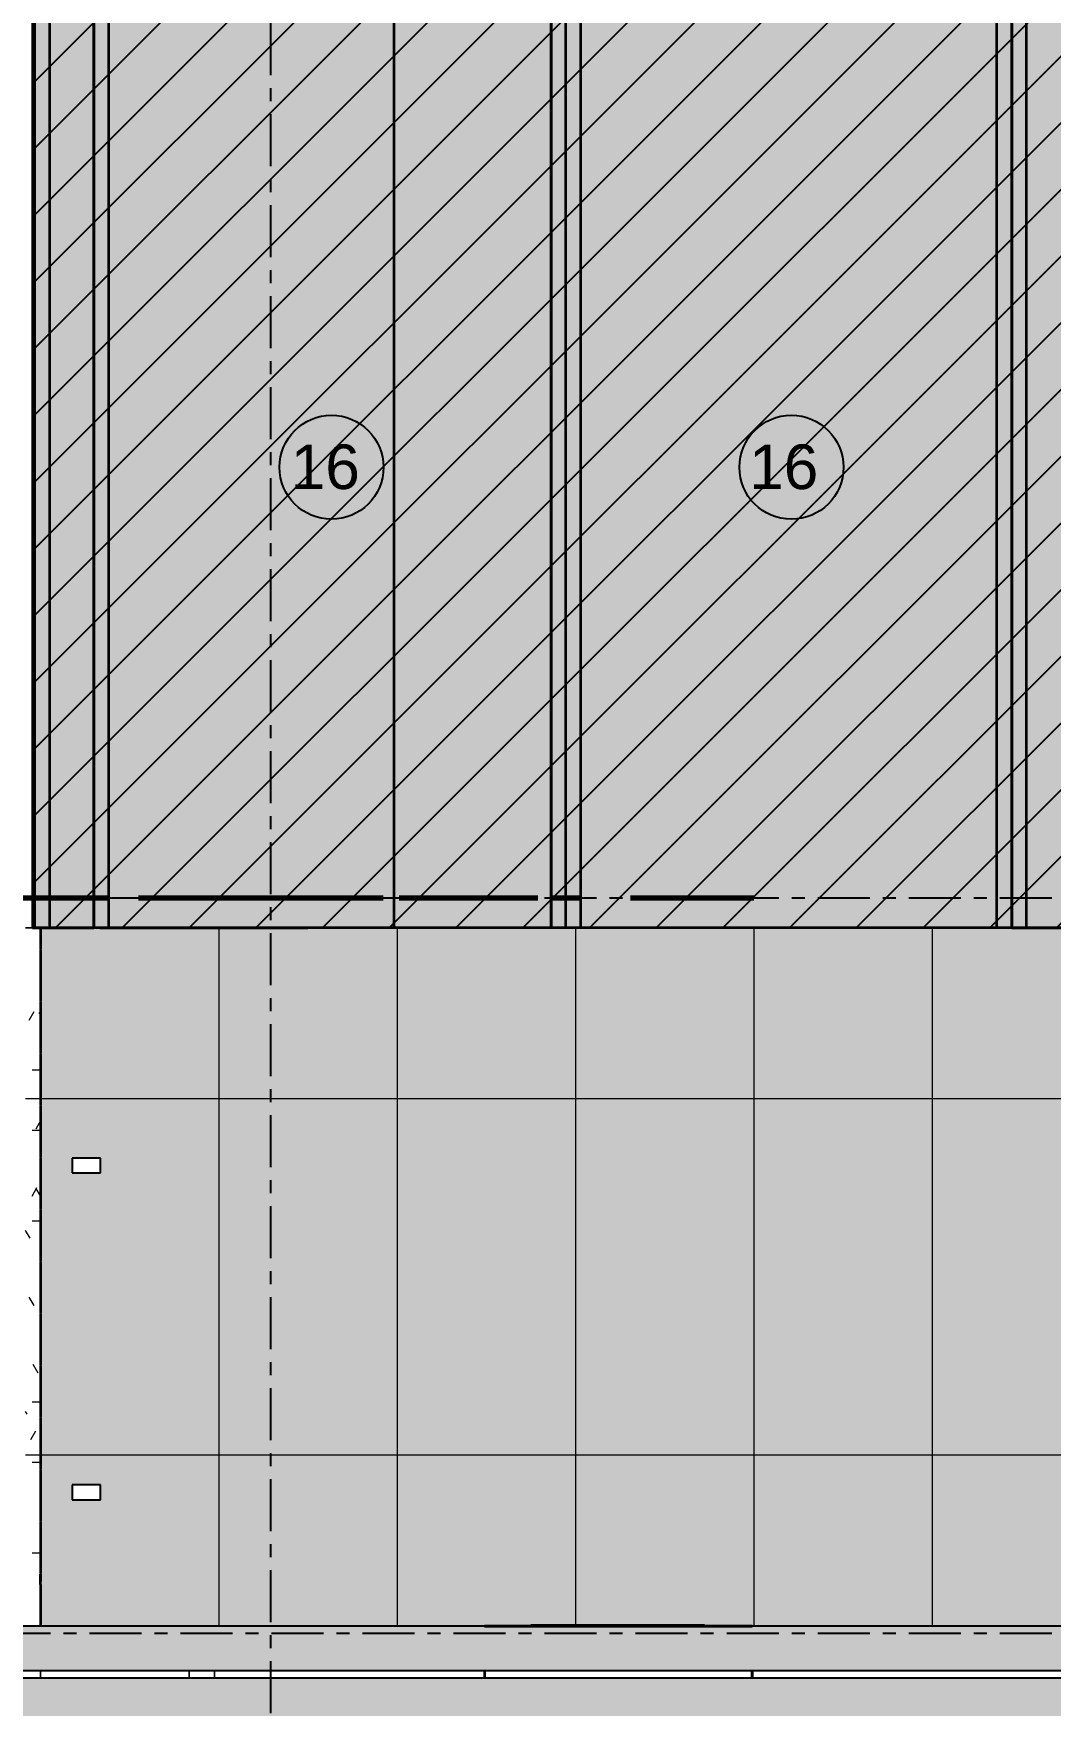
# Model space of a CAD drawing. Header units: millimetres. Extents: x -1379 to 1385823, y -4884429 to 548763.
# Drawn here: x 555430 to 558852, y -2343919 to -2338291 of the extents above; entities that cross this region are included whole.
import ezdxf
from ezdxf.enums import TextEntityAlignment as Align

# ---------------------------------------------------------------- set-up
doc = ezdxf.new("R2010")
doc.units = ezdxf.units.MM
doc.linetypes.add('CENTER', pattern=[50.8, 31.75, -6.35, 6.35, -6.35])
doc.linetypes.add('TA_GL_000.70000', pattern=[1.925, 0.7, -0.175, 0.175, -0.175, 0.7])
for name, color, linetype in [('000 - 0_SYM_DWG_GRIDLINE_MAIN_COLOR_251', 7, 'Continuous'), ('000 - 0_SYM_DWG_SLOPE-SYM_TEXT_COLOR_3', 7, 'Continuous'), ('000 - CONCRETE_COL_HATCH_', 7, 'Continuous'), ('000 - EXISTING_PRECAST_MAIN_COLOR_3', 7, 'Continuous'), ('000 - GRID', 7, 'CENTER')]:
    doc.layers.add(name, color=color, linetype=linetype)
for name, color, linetype, lineweight in [('A-ANNO-IDEN', 7, 'Continuous', 25), ('A-AREA', 7, 'Continuous', 70), ('A-COLS-E', 7, 'Continuous', 35), ('A-DETL', 7, 'Continuous', 70), ('A-DETL-GENF', 7, 'Continuous', 35), ('A-DETL-THIN', 7, 'Continuous', 25), ('A-FLOR-E', 7, 'Continuous', 35), ('A-FLOR-FNSH', 7, 'Continuous', 70), ('A-FLOR-PATT', 7, 'Continuous', 70), ('A-GENM', 7, 'Continuous', 35), ('A-GLAZ-CURT', 7, 'Continuous', 35), ('A-WALL-PATT', 7, 'Continuous', 70), ('I-WALL-E', 7, 'Continuous', 50), ('S-STRS-E', 7, 'Continuous', 35), ('WALL-E', 7, 'Continuous', 50)]:
    doc.layers.add(name, color=color, linetype=linetype, lineweight=lineweight)
doc.styles.add('ARIAL', font='arial.ttf')
doc.styles.add('TA', font='', dxfattribs={"height": 4.5})
doc.styles.get('TA').set_extended_font_data('Cordia New')
pattern_1 = [(0, (994.86, -1.01), (406.4, 101.6), [33.528, -271.272, 33.528, -271.272, -1625.6]), (0, (994.86, -1.01), (406.4, 101.6), [-609.6, 33.528, -576.072, 33.528, -271.272, -711.2]), (0, (994.86, -1.01), (406.4, 101.6), [-1524, 33.528, -169.672, 33.528, -474.472]), (120, (1147.26, 49.79), (-291.18818, 301.15272), [33.528, -271.272, 33.528, -271.272, -1625.6]), (120, (1147.26, 49.79), (-291.18818, 301.15272), [-609.6, 33.528, -576.072, 33.528, -271.272, -711.2]), (120, (1147.26, 49.79), (-291.18818, 301.15272), [-1524, 33.528, -169.672, 33.528, -474.472]), (240, (1198.06, 252.99), (-115.21182, -402.75272), [33.528, -271.272, 33.528, -271.272, -1625.6]), (240, (1198.06, 252.99), (-115.21182, -402.75272), [-609.6, 33.528, -576.072, 33.528, -271.272, -711.2]), (240, (1198.06, 252.99), (-115.21182, -402.75272), [-1524, 33.528, -169.672, 33.528, -474.472])]
pattern_2 = [(0, (-15745, 100124), (0, 1200), []), (90, (-15745, 100124), (-600, 4e-14), [])]

# ---------------------------------------------------------------- blocks, each defined once
blk = doc.blocks.new('DPA_Rectangular - 300 x 700mm-4064067-IV01 - ELEVATION 2')
at = {"layer": 'A-COLS-E', "color": 7}
for p, q in [((-2315477.7, 103675), (-2314777.7, 103675)), ((-2314777.7, 103675), (-2315477.7, 103675))]:
    blk.add_line(p, q, dxfattribs=at)
blk = doc.blocks.new('DPA_Rectangular - 300 x 700mm-V21-IV01 - ELEVATION 2')
at = {"layer": 'A-COLS-E', "color": 7}
for p, q in [((-2315477.7, 103675), (-2315177.7, 103675)), ((-2315177.7, 103675), (-2315477.7, 103675))]:
    blk.add_line(p, q, dxfattribs=at)
blk = doc.blocks.new('DPA_GM-Manhole Cover Type 2 - 600x600-V55-IV01 - ELEVATION 2')
at = {"layer": 'A-GENM', "lineweight": 9}
h = blk.add_hatch(dxfattribs=at)
h.set_pattern_fill('FP_34', style=0, pattern_type=2)
h.set_pattern_definition([(54.736, (-2305392.666, 0), (-23.813104, 33.675876), []), (125.264, (-2305392.666, 0), (-71.437692, 33.676435), [103.111, -61.867])])
h.paths.add_polyline_path([(-2314023.3, 101325), (-2313943.3, 101325), (-2313943.3, 101327), (-2314028.3, 101327), (-2314028.3, 101325)])
h = blk.add_hatch(dxfattribs=at)
h.set_pattern_fill('FP_26', style=0, pattern_type=2)
h.set_pattern_definition([(45, (-2298337.867, 0), (-33.67596, 33.67596), []), (135, (-2298337.867, 0), (-101.027881, 33.67596), [119.063, -71.438])])
h.paths.add_polyline_path([(-2313943.3, 101325), (-2313523.3, 101325), (-2313523.3, 101327), (-2313943.3, 101327)])
h = blk.add_hatch(dxfattribs=at)
h.set_pattern_fill('FP_35', style=0, pattern_type=2)
h.set_pattern_definition([(54.736, (-2306678.46, 0), (-23.813104, 33.675876), []), (125.264, (-2306678.46, 0), (-71.437692, 33.676435), [103.111, -61.867])])
h.paths.add_polyline_path([(-2313443.3, 101325), (-2313443.3, 101327), (-2313523.3, 101327), (-2313523.3, 101325)])
at = {"layer": 'A-GENM', "color": 7}
for p, q in [((-2313283.3, 101325), (-2314183.3, 101325)), ((-2314183.3, 101325), (-2313283.3, 101325)), ((-2313428.3, 101325), (-2314038.3, 101325)), ((-2313428.3, 101325), (-2314038.3, 101325)), ((-2313428.3, 101325), (-2314038.3, 101325)), ((-2314038.3, 101325), (-2313428.3, 101325)), ((-2314033.3, 101325), (-2313433.3, 101325)), ((-2313433.3, 101325), (-2314033.3, 101325)), ((-2313943.3, 101327), (-2314028.3, 101327)), ((-2314028.3, 101327), (-2313943.3, 101327)), ((-2314028.3, 101327), (-2314028.3, 101325)), ((-2314028.3, 101327), (-2314028.3, 101325)), ((-2313943.3, 101325), (-2314028.3, 101325)), ((-2314028.3, 101325), (-2313943.3, 101325)), ((-2313943.3, 101327), (-2314023.3, 101327)), ((-2314023.3, 101327), (-2313943.3, 101327)), ((-2313443.3, 101325), (-2314023.3, 101325)), ((-2314023.3, 101325), (-2313443.3, 101325)), ((-2313943.3, 101325), (-2314023.3, 101325)), ((-2314023.3, 101325), (-2313943.3, 101325)), ((-2313523.3, 101327), (-2313943.3, 101327)), ((-2313943.3, 101327), (-2313523.3, 101327)), ((-2313943.3, 101327), (-2313943.3, 101325)), ((-2313943.3, 101327), (-2313943.3, 101325)), ((-2313523.3, 101327), (-2313943.3, 101327)), ((-2313943.3, 101327), (-2313523.3, 101327)), ((-2313943.3, 101325), (-2313943.3, 101327)), ((-2313943.3, 101325), (-2313943.3, 101327)), ((-2313523.3, 101325), (-2313943.3, 101325)), ((-2313943.3, 101325), (-2313523.3, 101325)), ((-2313523.3, 101325), (-2313943.3, 101325)), ((-2313943.3, 101325), (-2313523.3, 101325)), ((-2313523.3, 101327), (-2313443.3, 101327)), ((-2313443.3, 101327), (-2313523.3, 101327)), ((-2313523.3, 101325), (-2313523.3, 101327)), ((-2313523.3, 101327), (-2313523.3, 101325)), ((-2313523.3, 101327), (-2313443.3, 101327)), ((-2313443.3, 101327), (-2313523.3, 101327)), ((-2313523.3, 101327), (-2313523.3, 101325)), ((-2313523.3, 101325), (-2313523.3, 101327)), ((-2313523.3, 101325), (-2313443.3, 101325)), ((-2313443.3, 101325), (-2313523.3, 101325)), ((-2313523.3, 101325), (-2313443.3, 101325)), ((-2313443.3, 101325), (-2313523.3, 101325)), ((-2313443.3, 101327), (-2313443.3, 101325)), ((-2313443.3, 101325), (-2313443.3, 101327)), ((-2313443.3, 101327), (-2313443.3, 101325)), ((-2313443.3, 101325), (-2313443.3, 101327)), ((-2314183.3, 101175), (-2314183.3, 101150)), ((-2314183.3, 101175), (-2314183.3, 101150)), ((-2313283.3, 101175), (-2313283.3, 101150)), ((-2313283.3, 101150), (-2313283.3, 101175))]:
    blk.add_line(p, q, dxfattribs=at)
blk = doc.blocks.new('DPA_Curved type B 1 - Curved Type B-5844674-IV01 - ELEVATION 2')
at = {"layer": 'A-GLAZ-CURT', "color": 7}
for p, q in [((-2303409.7, 106775), (-2303359.7, 106775)), ((-2301909.7, 106775), (-2303409.7, 106775)), ((-2303409.7, 106775), (-2303409.7, 103675)), ((-2303409.7, 103675), (-2303409.7, 106775)), ((-2303359.7, 106775), (-2302659.7, 106775)), ((-2303359.7, 103675), (-2303359.7, 106775)), ((-2303359.7, 103675), (-2303359.7, 106775)), ((-2302659.7, 106775), (-2301959.7, 106775)), ((-2302659.7, 103675), (-2302659.7, 106775)), ((-2301959.7, 106775), (-2301909.7, 106775)), ((-2301959.7, 103675), (-2301959.7, 106775)), ((-2301959.7, 103675), (-2301959.7, 106775)), ((-2301909.7, 103675), (-2301909.7, 106775)), ((-2301909.7, 103675), (-2301909.7, 106775)), ((-2303409.7, 103675), (-2301909.7, 103675)), ((-2303359.7, 103675), (-2303409.7, 103675)), ((-2302659.7, 103675), (-2303359.7, 103675)), ((-2301959.7, 103675), (-2302659.7, 103675)), ((-2301909.7, 103675), (-2301959.7, 103675))]:
    blk.add_line(p, q, dxfattribs=at)
blk = doc.blocks.new('DPA_Curved type B 1 - Curved Type B-5846795-IV01 - ELEVATION 2')
at = {"layer": 'A-GLAZ-CURT', "color": 7}
for p, q in [((-2315647.7, 106775), (-2315697.7, 106775)), ((-2315697.7, 106775), (-2315697.7, 106775)), ((-2315697.7, 106775), (-2315697.7, 106775)), ((-2315697.7, 106775), (-2315647.7, 106775)), ((-2315497.7, 106775), (-2315647.7, 106775)), ((-2315647.7, 106775), (-2315497.7, 106775)), ((-2315497.7, 103675), (-2315497.7, 106775)), ((-2315497.7, 106175), (-2315497.7, 103675)), ((-2315647.7, 103675), (-2315697.7, 103675)), ((-2315697.7, 103675), (-2315697.7, 103675)), ((-2315697.7, 103675), (-2315697.7, 103675)), ((-2315697.7, 103675), (-2315647.7, 103675)), ((-2315497.7, 103675), (-2315647.7, 103675)), ((-2315647.7, 103675), (-2315497.7, 103675))]:
    blk.add_line(p, q, dxfattribs=at)
blk = doc.blocks.new('DPA_Curved type A 1 - Curved Type A-5846796-IV01 - ELEVATION 2')
at = {"layer": 'A-GLAZ-CURT', "color": 7}
for p, q in [((-2315647.7, 106775), (-2315697.7, 106775)), ((-2315697.7, 106775), (-2315697.7, 106775)), ((-2315697.7, 106775), (-2315647.7, 106775)), ((-2315647.7, 106775), (-2315497.7, 106775)), ((-2315497.7, 106775), (-2315647.7, 106775)), ((-2315647.7, 106775), (-2315647.7, 103675)), ((-2315647.7, 106775), (-2315647.7, 103675)), ((-2315497.7, 103675), (-2315497.7, 106775)), ((-2315497.7, 106775), (-2315497.7, 103675)), ((-2315647.7, 103675), (-2315697.7, 103675)), ((-2315697.7, 103675), (-2315697.7, 103675)), ((-2315697.7, 103675), (-2315647.7, 103675)), ((-2315647.7, 103675), (-2315497.7, 103675)), ((-2315497.7, 103675), (-2315647.7, 103675))]:
    blk.add_line(p, q, dxfattribs=at)
blk = doc.blocks.new('DPA_Curved type C_Left 1 - Curved Type C_Left-5848536-IV01 - ELEVATION 2')
at = {"layer": 'A-GLAZ-CURT', "color": 7}
for p, q in [((-2315657.4, 106775), (-2315704.8, 106775)), ((-2315704.8, 106775), (-2315652.8, 106775)), ((-2315704.8, 106775), (-2315704.8, 103675)), ((-2315647.7, 106775), (-2315697.7, 106775)), ((-2315697.7, 106775), (-2315657.4, 106775)), ((-2315652.8, 106775), (-2315697.7, 106775)), ((-2315697.7, 106775), (-2315647.7, 106775)), ((-2315697.7, 106775), (-2315697.7, 103675)), ((-2315497.7, 106775), (-2315647.7, 106775)), ((-2315647.7, 106775), (-2315497.7, 106775)), ((-2315647.7, 106775), (-2315647.7, 103675)), ((-2315647.7, 106775), (-2315647.7, 103675)), ((-2315647.7, 106775), (-2315647.7, 103675)), ((-2315647.7, 106775), (-2315647.7, 103675)), ((-2315497.7, 103675), (-2315497.7, 106775)), ((-2315497.7, 106775), (-2315497.7, 103675)), ((-2315652.8, 103675), (-2315704.8, 103675)), ((-2315704.8, 103675), (-2315657.4, 103675)), ((-2315647.7, 103675), (-2315697.7, 103675)), ((-2315697.7, 103675), (-2315652.8, 103675)), ((-2315657.4, 103675), (-2315697.7, 103675)), ((-2315697.7, 103675), (-2315647.7, 103675)), ((-2315497.7, 103675), (-2315647.7, 103675)), ((-2315647.7, 103675), (-2315497.7, 103675))]:
    blk.add_line(p, q, dxfattribs=at)
blk = doc.blocks.new('DPA_Curved type A 1 - Curved Type A-V115-IV01 - ELEVATION 2')
at = {"layer": 'A-DETL', "color": 7, "lineweight": 9}
blk.add_line((-2303409.7, 103675), (-2303409.7, 106775), dxfattribs=at)
at = {"layer": 'A-GLAZ-CURT', "color": 7}
for p, q in [((-2304909.7, 106775), (-2304859.7, 106775)), ((-2304909.7, 103675), (-2304909.7, 106775)), ((-2304859.7, 106775), (-2303459.7, 106775)), ((-2304859.7, 103675), (-2304859.7, 106775)), ((-2304859.7, 103675), (-2304859.7, 106775)), ((-2303459.7, 106775), (-2303409.7, 106775)), ((-2303459.7, 103675), (-2303459.7, 106775)), ((-2303459.7, 103675), (-2303459.7, 106775)), ((-2304859.7, 103675), (-2304909.7, 103675)), ((-2303459.7, 103675), (-2304859.7, 103675)), ((-2303409.7, 103675), (-2303459.7, 103675))]:
    blk.add_line(p, q, dxfattribs=at)
blk = doc.blocks.new('DPA_Curved type C_Left 1 - Curved Type C_Left-5844677-IV01 - ELEVATION 2')
at = {"layer": 'A-DETL', "color": 7, "lineweight": 9}
blk.add_line((-2313909.7, 103675), (-2313909.7, 106775), dxfattribs=at)
at = {"layer": 'A-GLAZ-CURT', "color": 7}
for p, q in [((-2315497.7, 106775), (-2315447.7, 106775)), ((-2315497.7, 103675), (-2315497.7, 106775)), ((-2315447.7, 106775), (-2314487.4, 106775)), ((-2315447.7, 103675), (-2315447.7, 106775)), ((-2315447.7, 103675), (-2315447.7, 106775)), ((-2314487.4, 106775), (-2313959.7, 106775)), ((-2314487.4, 103675), (-2314487.4, 106775)), ((-2313959.7, 106775), (-2313909.7, 106775)), ((-2313959.7, 106775), (-2313959.7, 103675)), ((-2313959.7, 103675), (-2313959.7, 106775)), ((-2315447.7, 103675), (-2315497.7, 103675)), ((-2314487.4, 103675), (-2315447.7, 103675)), ((-2313959.7, 103675), (-2314487.4, 103675)), ((-2313909.7, 103675), (-2313959.7, 103675))]:
    blk.add_line(p, q, dxfattribs=at)
blk = doc.blocks.new('DPA_TAG_Multi Tags_Specific - Exterior-5922051-IV01 - ELEVATION 2')
at = {"layer": 'A-ANNO-IDEN', "color": 7}
blk.add_circle((-2302740, 108300), 350, dxfattribs=at)
blk = doc.blocks.new('C-1-IV01_REV00_20260605-145254_ELEVATION_2_EX')
at = {"layer": 'A-DETL-GENF', "lineweight": 9}
h = blk.add_hatch(dxfattribs=at)
h.set_pattern_fill('FP_37', style=0, pattern_type=2)
h.set_pattern_definition([(45, (994.86, -1), (0, 449.0128), [317.5, -317.5]), (45, (910.67, 83.17), (0, 449.0128), [317.5, -317.5]), (45, (826.5, 167.36), (0, 449.0128), [317.5, -317.5]), (135, (826.5, 223.5), (-449.0128, 3e-14), [317.5, -317.5]), (135, (910.67, 307.7), (-449.0128, 3e-14), [317.5, -317.5]), (135, (994.86, 391.87), (-449.0128, 3e-14), [317.5, -317.5])])
h.paths.add_polyline_path([(-23297.8, 99801.3), (7193.5, 99801.3), (7193.5, 101149), (-23297.8, 101149)])
at = {"layer": 'A-FLOR-PATT', "lineweight": 35}
blk.add_hatch(color=7, dxfattribs=at).paths.add_polyline_path([(-12816.4, 101174), (-12141.1, 101174), (-12141.1, 101324), (-18978.4, 101324), (-18978.4, 101174), (-13769.2, 101174)])
at = {"layer": 'A-WALL-PATT', "lineweight": 9}
h = blk.add_hatch(dxfattribs=at)
h.set_pattern_fill('FP_21', style=0, pattern_type=2)
h.set_pattern_definition(pattern_1)
h.paths.add_polyline_path([(-16345, 101324), (-16345, 103674), (-16395, 103674), (-16395, 101324)])
h = blk.add_hatch(dxfattribs=at)
h.set_pattern_fill('FP_22', style=0, pattern_type=2)
h.set_pattern_definition(pattern_2)
h.paths.add_polyline_path([(-16345, 101324), (-16345, 103674), (-16395, 103674), (-16395, 101324)])
h = blk.add_hatch(dxfattribs=at)
h.set_pattern_fill('FP_21', style=0, pattern_type=2)
h.set_pattern_definition(pattern_1)
h.paths.add_polyline_path([(-16345, 101324), (-14695.5, 101324), (-14695.5, 101326), (-14110.5, 101326), (-14110.5, 101324), (-12565.4, 101324), (-12565.4, 101599), (-12395.7, 101599), (-12395.7, 103299), (-6220.8, 103299), (-6220.8, 101599), (-6185.2, 101599), (-6185.2, 103324), (-4985.2, 103324), (-4985.2, 101599), (-4945.2, 101599), (-4945.2, 103299), (-760, 103299), (-760, 103674), (-16345, 103674), (-16345, 101360.7)])
h.paths.add_polyline_path([(-16238.1, 101749), (-16238.1, 101799), (-16143.1, 101799), (-16143.1, 101749), (-16151.4, 101749)])
h.paths.add_polyline_path([(-16238.1, 102849), (-16238.1, 102899), (-16143.1, 102899), (-16143.1, 102849), (-16151.4, 102849)])
h = blk.add_hatch(dxfattribs=at)
h.set_pattern_fill('FP_22', style=0, pattern_type=2)
h.set_pattern_definition(pattern_2)
h.paths.add_polyline_path([(-16345, 101324), (-14695.5, 101324), (-14695.5, 101326), (-14110.5, 101326), (-14110.5, 101324), (-12565.4, 101324), (-12565.4, 101599), (-12395.7, 101599), (-12395.7, 103299), (-6220.8, 103299), (-6220.8, 101599), (-6185.2, 101599), (-6185.2, 103324), (-4985.2, 103324), (-4985.2, 101599), (-4945.2, 101599), (-4945.2, 103299), (-760, 103299), (-760, 103674), (-16345, 103674), (-16345, 101360.7)])
h.paths.add_polyline_path([(-16238.1, 101749), (-16238.1, 101799), (-16143.1, 101799), (-16143.1, 101749), (-16151.4, 101749)])
h.paths.add_polyline_path([(-16238.1, 102849), (-16238.1, 102899), (-16143.1, 102899), (-16143.1, 102849), (-16151.4, 102849)])
at = {"layer": 'A-AREA', "color": 7}
for p, q in [((-16115, 103774), (-16465, 103774)), ((-15192.2, 103774), (-16014.8, 103774)), ((-14671.1, 103774), (-15138.3, 103774)), ((-14527, 103774), (-14627, 103774)), ((-13945, 103774), (-14359.4, 103774))]:
    blk.add_line(p, q, dxfattribs=at)
at = {"layer": 'A-DETL-THIN', "color": 7}
for p, q in [((-16143.1, 102899), (-16238.1, 102899)), ((-16238.1, 102899), (-16238.1, 102849)), ((-16143.1, 102849), (-16143.1, 102899)), ((-16238.1, 102849), (-16143.1, 102849)), ((-16143.1, 101799), (-16238.1, 101799)), ((-16238.1, 101799), (-16238.1, 101749)), ((-16238.1, 101749), (-16143.1, 101749)), ((-16143.1, 101749), (-16143.1, 101799)), ((7193.5, 101149), (-23297.8, 101149))]:
    blk.add_line(p, q, dxfattribs=at)
at = {"layer": 'A-FLOR-E', "color": 7, "lineweight": 9}
for p, q in [((-16165, 103674), (-16165, 103774)), ((-16165, 103674), (-16165, 103774)), ((-16165, 103774), (-16165, 103674)), ((-16165, 103774), (-16165, 103674)), ((-16165, 103674), (-16165, 103774)), ((-16165, 103774), (-16165, 103674)), ((-16165, 103774), (-16165, 103674)), ((-16165, 103774), (-16165, 103674)), ((-16165, 103774), (-16165, 103674)), ((-16165, 103774), (-16165, 103674)), ((-16345, 103474), (-16345, 103674)), ((-16345, 103474), (-16345, 103674)), ((-16345, 103674), (-16315, 103674)), ((-16315, 103674), (-16345, 103674)), ((-16165, 103674), (-16315, 103674)), ((-16315, 103674), (-16165, 103674)), ((-16165, 103674), (-16315, 103674)), ((-16315, 103674), (-16165, 103674)), ((-16165, 103674), (-15845, 103674)), ((-15445, 103674), (-16165, 103674)), ((-16165, 103674), (-15845, 103674)), ((-15845, 103674), (-16165, 103674)), ((-16165, 103674), (-15445, 103674)), ((-15845, 103674), (-16165, 103674)), ((-15845, 103674), (-13845, 103674)), ((-13845, 103674), (-15845, 103674)), ((-15845, 103674), (-6205, 103674)), ((-13010, 103674), (-15845, 103674)), ((-13010, 103674), (-15445, 103674)), ((-15445, 103674), (-13845, 103674)), ((-13845, 103674), (-13010, 103674)), ((-13010, 103674), (-13705, 103674)), ((-13705, 103674), (-13010, 103674)), ((-13010, 103674), (-13705, 103674)), ((-13705, 103674), (-13010, 103674)), ((-13010, 103674), (-13705, 103674)), ((-13705, 103674), (-13010, 103674)), ((-13010, 103674), (-13705, 103674)), ((-13705, 103674), (-13010, 103674)), ((-13010, 103674), (-13705, 103674)), ((-13705, 103674), (-13010, 103674)), ((-10310, 103674), (-13010, 103674)), ((-16345, 101174), (-16345, 101149))]:
    blk.add_line(p, q, dxfattribs=at)
at = {"layer": 'A-FLOR-FNSH', "color": 7, "lineweight": 25}
for p, q in [((-12141.1, 101324), (-18978.4, 101324)), ((-18978.4, 101174), (-12141.1, 101174))]:
    blk.add_line(p, q, dxfattribs=at)
at = {"layer": 'I-WALL-E', "color": 7, "lineweight": 9}
for p, q in [((-16345, 103674), (-16395, 103674)), ((-16395, 103674), (-16345, 103674)), ((-760, 103674), (-16345, 103674)), ((-16345, 101324), (-16345, 103674)), ((-16345, 103674), (-810, 103674)), ((-16345, 103599), (-16345, 103674)), ((-13010, 103674), (-16315, 103674)), ((-16315, 103674), (-13010, 103674)), ((-16345, 103424), (-16345, 103599)), ((-16345, 103249), (-16345, 103424)), ((-16345, 103074), (-16345, 103249)), ((-16345, 102899), (-16345, 103074)), ((-16345, 102724), (-16345, 102899)), ((-16345, 102549), (-16345, 102724)), ((-16345, 102374), (-16345, 102549)), ((-16345, 102199), (-16345, 102374)), ((-16345, 102024), (-16345, 102199)), ((-16345, 101849), (-16345, 102024)), ((-16345, 101674), (-16345, 101849)), ((-16345, 101499), (-16345, 101674)), ((-16345, 101324), (-16345, 101499))]:
    blk.add_line(p, q, dxfattribs=at)
at = {"layer": 'S-STRS-E', "color": 7}
for p, q in [((-16345, 103674), (-16345, 103600.5)), ((-16345, 103599), (-16345, 103593.5)), ((-16345, 103599), (-16345, 103596.5)), ((-16345, 103599), (-16345, 103596.5)), ((-16345, 103599), (-16345, 103596.5)), ((-16345, 103599), (-16345, 103596.5)), ((-16345, 103599), (-16345, 103596.5)), ((-16345, 103599), (-16345, 103574)), ((-16345, 103594), (-16345, 103584)), ((-16345, 103593.5), (-16345, 103584.5)), ((-16345, 103593.5), (-16345, 103573.5)), ((-16345, 103584.5), (-16345, 103581)), ((-16345, 103584), (-16345, 103581.5)), ((-16345, 103573.5), (-16345, 103566)), ((-16345, 103566), (-16345, 103564)), ((-16345, 103564), (-16345, 103425.5)), ((-16345, 103424), (-16345, 103418.5)), ((-16345, 103424), (-16345, 103421.5)), ((-16345, 103424), (-16345, 103421.5)), ((-16345, 103424), (-16345, 103421.5)), ((-16345, 103424), (-16345, 103421.5)), ((-16345, 103424), (-16345, 103421.5)), ((-16345, 103424), (-16345, 103399)), ((-16345, 103419), (-16345, 103409)), ((-16345, 103418.5), (-16345, 103409.5)), ((-16345, 103418.5), (-16345, 103398.5)), ((-16345, 103409.5), (-16345, 103406)), ((-16345, 103409), (-16345, 103406.5)), ((-16345, 103398.5), (-16345, 103391)), ((-16345, 103391), (-16345, 103389)), ((-16345, 103389), (-16345, 103250.5)), ((-16345, 103249), (-16345, 103243.5)), ((-16345, 103249), (-16345, 103246.5)), ((-16345, 103249), (-16345, 103246.5)), ((-16345, 103249), (-16345, 103246.5)), ((-16345, 103249), (-16345, 103246.5)), ((-16345, 103249), (-16345, 103246.5)), ((-16345, 103249), (-16345, 103224)), ((-16345, 103244), (-16345, 103234)), ((-16345, 103243.5), (-16345, 103234.5)), ((-16345, 103243.5), (-16345, 103223.5)), ((-16345, 103234.5), (-16345, 103231)), ((-16345, 103234), (-16345, 103231.5)), ((-16345, 103223.5), (-16345, 103216)), ((-16345, 103216), (-16345, 103214)), ((-16345, 103214), (-16345, 103075.5)), ((-16345, 103074), (-16345, 103068.5)), ((-16345, 103074), (-16345, 103071.5)), ((-16345, 103074), (-16345, 103071.5)), ((-16345, 103074), (-16345, 103071.5)), ((-16345, 103074), (-16345, 103071.5)), ((-16345, 103074), (-16345, 103071.5)), ((-16345, 103074), (-16345, 103049)), ((-16345, 103069), (-16345, 103059)), ((-16345, 103068.5), (-16345, 103059.5)), ((-16345, 103068.5), (-16345, 103048.5)), ((-16345, 103059.5), (-16345, 103056)), ((-16345, 103059), (-16345, 103056.5)), ((-16345, 103048.5), (-16345, 103041)), ((-16345, 103041), (-16345, 103039)), ((-16345, 103039), (-16345, 102900.5)), ((-16345, 102899), (-16345, 102893.5)), ((-16345, 102899), (-16345, 102896.5)), ((-16345, 102899), (-16345, 102896.5)), ((-16345, 102899), (-16345, 102896.5)), ((-16345, 102899), (-16345, 102896.5)), ((-16345, 102899), (-16345, 102896.5)), ((-16345, 102899), (-16345, 102874)), ((-16345, 102894), (-16345, 102884)), ((-16345, 102893.5), (-16345, 102884.5)), ((-16345, 102893.5), (-16345, 102873.5)), ((-16345, 102884.5), (-16345, 102881)), ((-16345, 102884), (-16345, 102881.5)), ((-16345, 102873.5), (-16345, 102866)), ((-16345, 102866), (-16345, 102864)), ((-16345, 102864), (-16345, 102725.5)), ((-16345, 102724), (-16345, 102718.5)), ((-16345, 102724), (-16345, 102721.5)), ((-16345, 102724), (-16345, 102721.5)), ((-16345, 102724), (-16345, 102721.5)), ((-16345, 102724), (-16345, 102721.5)), ((-16345, 102724), (-16345, 102721.5)), ((-16345, 102724), (-16345, 102699)), ((-16345, 102719), (-16345, 102709)), ((-16345, 102718.5), (-16345, 102709.5)), ((-16345, 102718.5), (-16345, 102698.5)), ((-16345, 102709.5), (-16345, 102706)), ((-16345, 102709), (-16345, 102706.5)), ((-16345, 102698.5), (-16345, 102691)), ((-16345, 102691), (-16345, 102689)), ((-16345, 102689), (-16345, 102550.5)), ((-16345, 102549), (-16345, 102543.5)), ((-16345, 102549), (-16345, 102546.5)), ((-16345, 102549), (-16345, 102546.5)), ((-16345, 102549), (-16345, 102546.5)), ((-16345, 102549), (-16345, 102546.5)), ((-16345, 102549), (-16345, 102546.5)), ((-16345, 102549), (-16345, 102524)), ((-16345, 102544), (-16345, 102534)), ((-16345, 102543.5), (-16345, 102534.5)), ((-16345, 102543.5), (-16345, 102523.5)), ((-16345, 102534.5), (-16345, 102531)), ((-16345, 102534), (-16345, 102531.5)), ((-16345, 102523.5), (-16345, 102516)), ((-16345, 102516), (-16345, 102514)), ((-16345, 102514), (-16345, 102375.5)), ((-16345, 102374), (-16345, 102368.5)), ((-16345, 102374), (-16345, 102371.5)), ((-16345, 102374), (-16345, 102371.5)), ((-16345, 102374), (-16345, 102371.5)), ((-16345, 102374), (-16345, 102371.5)), ((-16345, 102374), (-16345, 102371.5)), ((-16345, 102374), (-16345, 102349)), ((-16345, 102369), (-16345, 102359)), ((-16345, 102368.5), (-16345, 102359.5)), ((-16345, 102368.5), (-16345, 102348.5)), ((-16345, 102359.5), (-16345, 102356)), ((-16345, 102359), (-16345, 102356.5)), ((-16345, 102348.5), (-16345, 102341)), ((-16345, 102341), (-16345, 102339)), ((-16345, 102339), (-16345, 102200.5)), ((-16345, 102199), (-16345, 102193.5)), ((-16345, 102199), (-16345, 102196.5)), ((-16345, 102199), (-16345, 102196.5)), ((-16345, 102199), (-16345, 102196.5)), ((-16345, 102199), (-16345, 102196.5)), ((-16345, 102199), (-16345, 102196.5)), ((-16345, 102199), (-16345, 102174)), ((-16345, 102194), (-16345, 102184)), ((-16345, 102193.5), (-16345, 102184.5)), ((-16345, 102193.5), (-16345, 102173.5)), ((-16345, 102184.5), (-16345, 102181)), ((-16345, 102184), (-16345, 102181.5)), ((-16345, 102173.5), (-16345, 102166)), ((-16345, 102166), (-16345, 102164)), ((-16345, 102164), (-16345, 102025.5)), ((-16345, 102024), (-16345, 102018.5)), ((-16345, 102024), (-16345, 102021.5)), ((-16345, 102024), (-16345, 102021.5)), ((-16345, 102024), (-16345, 102021.5)), ((-16345, 102024), (-16345, 102021.5)), ((-16345, 102024), (-16345, 102021.5)), ((-16345, 102024), (-16345, 101999)), ((-16345, 102019), (-16345, 102009)), ((-16345, 102018.5), (-16345, 102009.5)), ((-16345, 102018.5), (-16345, 101998.5)), ((-16345, 102009.5), (-16345, 102006)), ((-16345, 102009), (-16345, 102006.5)), ((-16345, 101998.5), (-16345, 101991)), ((-16345, 101991), (-16345, 101989)), ((-16345, 101989), (-16345, 101850.5)), ((-16345, 101849), (-16345, 101843.5)), ((-16345, 101849), (-16345, 101846.5)), ((-16345, 101849), (-16345, 101846.5)), ((-16345, 101849), (-16345, 101846.5)), ((-16345, 101849), (-16345, 101846.5)), ((-16345, 101849), (-16345, 101846.5)), ((-16345, 101849), (-16345, 101824)), ((-16345, 101844), (-16345, 101834)), ((-16345, 101843.5), (-16345, 101834.5)), ((-16345, 101843.5), (-16345, 101823.5)), ((-16345, 101834.5), (-16345, 101831)), ((-16345, 101834), (-16345, 101831.5)), ((-16345, 101823.5), (-16345, 101816)), ((-16345, 101816), (-16345, 101814)), ((-16345, 101814), (-16345, 101675.5)), ((-16345, 101674), (-16345, 101668.5)), ((-16345, 101674), (-16345, 101671.5)), ((-16345, 101674), (-16345, 101671.5)), ((-16345, 101674), (-16345, 101671.5)), ((-16345, 101674), (-16345, 101671.5)), ((-16345, 101674), (-16345, 101671.5)), ((-16345, 101674), (-16345, 101649)), ((-16345, 101669), (-16345, 101659)), ((-16345, 101668.5), (-16345, 101659.5)), ((-16345, 101668.5), (-16345, 101648.5)), ((-16345, 101659.5), (-16345, 101656)), ((-16345, 101659), (-16345, 101656.5)), ((-16345, 101648.5), (-16345, 101641)), ((-16345, 101641), (-16345, 101639)), ((-16345, 101639), (-16345, 101500.5)), ((-16345, 101499), (-16345, 101496.5)), ((-16345, 101499), (-16345, 101496.5)), ((-16345, 101499), (-16345, 101496.5)), ((-16345, 101499), (-16345, 101496.5)), ((-16345, 101499), (-16345, 101496.5)), ((-16345, 101499), (-16345, 101474)), ((-16345, 101493.5), (-16345, 101499)), ((-16345, 101494), (-16345, 101484)), ((-16345, 101484.5), (-16345, 101493.5)), ((-16345, 101473.5), (-16345, 101493.5)), ((-16345, 101481), (-16345, 101484.5)), ((-16345, 101484), (-16345, 101481.5)), ((-16345, 101466), (-16345, 101473.5)), ((-16345, 101464), (-16345, 101466)), ((-16345, 101464), (-16345, 101325.5))]:
    blk.add_line(p, q, dxfattribs=at)
at = {"layer": 'WALL-E', "color": 7, "lineweight": 9}
for p, q in [((-16165, 106174), (-16165, 103674)), ((-16165, 106174), (-16165, 103674)), ((-16165, 103674), (-16165, 106174)), ((-16165, 106174), (-16165, 103674)), ((-16165, 103674), (-16165, 106174)), ((-16165, 106174), (-16165, 103674)), ((-16345, 101324), (-16345, 103674)), ((-16345, 103674), (-16345, 103474)), ((-15845, 103674), (-16345, 103674)), ((-15845, 103674), (-16345, 103674)), ((-16315, 103674), (-16305, 103674)), ((-16305, 103674), (-16315, 103674)), ((-16315, 103674), (-16305, 103674)), ((-16305, 103674), (-16315, 103674)), ((-16315, 103674), (-16305, 103674)), ((-16305, 103674), (-16315, 103674)), ((-16315, 103674), (-16165, 103674)), ((-16165, 103674), (-16315, 103674)), ((-16315, 103674), (-16305, 103674)), ((-16305, 103674), (-16315, 103674)), ((-16315, 103674), (-16305, 103674)), ((-16305, 103674), (-16315, 103674)), ((-16315, 103674), (-16165, 103674)), ((-16165, 103674), (-16315, 103674)), ((-16165, 103674), (-13010, 103674)), ((-16165, 103674), (-16155, 103674)), ((-14582, 103674), (-16155, 103674)), ((-810, 103674), (-15845, 103674)), ((-15845, 103674), (-810, 103674)), ((-13010, 103674), (-15845, 103674)), ((-15845, 103674), (-13010, 103674)), ((-15760, 103674), (-15845, 103674)), ((-15845, 103674), (-15760, 103674)), ((-15845, 103674), (-13845, 103674)), ((-13845, 103674), (-15845, 103674)), ((-14582, 103674), (-14572, 103674)), ((-13082, 103674), (-14572, 103674)), ((-13705, 103674), (-13845, 103674)), ((-13845, 103674), (-13705, 103674)), ((-13845, 103674), (-13705, 103674)), ((-13705, 103674), (-13845, 103674)), ((-13010, 103674), (-13705, 103674)), ((-13705, 103674), (-13010, 103674)), ((-13010, 103674), (-13705, 103674)), ((-13705, 103674), (-13010, 103674)), ((-13010, 103674), (-13705, 103674)), ((-13705, 103674), (-13010, 103674)), ((-13010, 103674), (-13705, 103674)), ((-13705, 103674), (-13010, 103674)), ((-13705, 103674), (-13010, 103674)), ((-13010, 103674), (-13705, 103674)), ((-13082, 103674), (-13072, 103674)), ((-13010, 103674), (-13072, 103674)), ((-12810, 103674), (-13010, 103674)), ((-13010, 103674), (-12810, 103674)), ((-16345, 101324), (-16345, 103474)), ((-16345, 101149), (-16345, 101174)), ((-16345, 101174), (-16345, 101149)), ((-15845, 101174), (-15845, 101149)), ((-15845, 101149), (-15845, 101174)), ((-15845, 101174), (-15845, 101149)), ((-15845, 101149), (-15845, 101174)), ((-15760, 101174), (-15760, 101149)), ((-15760, 101149), (-15760, 101174)), ((-15760, 101149), (-15760, 101174)), ((-15760, 101174), (-15760, 101149))]:
    blk.add_line(p, q, dxfattribs=at)
at = {"layer": 'A-ANNO-IDEN', "color": 7, "xscale": 0.5, "yscale": 0.5, "zscale": 0.5}
for p in [(1136004.2, 51074), (1137551.7, 51074)]:
    blk.add_blockref('DPA_TAG_Multi Tags_Specific - Exterior-5922051-IV01 - ELEVATION 2', p, dxfattribs=at)
at = {"layer": 'A-COLS-E', "color": 7}
for name in ['DPA_Rectangular - 300 x 700mm-4064067-IV01 - ELEVATION 2', 'DPA_Rectangular - 300 x 700mm-V21-IV01 - ELEVATION 2', 'DPA_Rectangular - 300 x 700mm-V21-IV01 - ELEVATION 2', 'DPA_Rectangular - 300 x 700mm-4064067-IV01 - ELEVATION 2']:
    blk.add_blockref(name, (2299332.7, -1), dxfattribs=at)
at = {"layer": 'A-GENM', "color": 7}
blk.add_blockref('DPA_GM-Manhole Cover Type 2 - 600x600-V55-IV01 - ELEVATION 2', (2299332.7, -1), dxfattribs=at)
at = {"layer": 'A-GLAZ-CURT', "color": 7}
for name, p in [('DPA_Curved type C_Left 1 - Curved Type C_Left-5848536-IV01 - ELEVATION 2', (2299332.7, -1)), ('DPA_Curved type B 1 - Curved Type B-5846795-IV01 - ELEVATION 2', (2299332.7, -1)), ('DPA_Curved type A 1 - Curved Type A-5846796-IV01 - ELEVATION 2', (2299332.7, -1)), ('DPA_Curved type C_Left 1 - Curved Type C_Left-5844677-IV01 - ELEVATION 2', (2299332.7, -1)), ('DPA_Curved type A 1 - Curved Type A-V115-IV01 - ELEVATION 2', (2290332.7, -1)), ('DPA_Curved type B 1 - Curved Type B-5844674-IV01 - ELEVATION 2', (2290332.7, -1))]:
    blk.add_blockref(name, p, dxfattribs=at)
at = {"layer": 'A-ANNO-IDEN', "color": 7, "style": 'ARIAL'}
for p in [(-15503.3, 105150.6), (-13960.8, 105150.6)]:
    blk.add_text('16', height=150, dxfattribs=at).set_placement(p)
blk = doc.blocks.new('*U1841')
at = {"layer": '000 - 0_SYM_DWG_GRIDLINE_MAIN_COLOR_251', "color": 7, "linetype": 'ByBlock', "ltscale": 5}
blk.add_line((20, 0), (-470.6, 0), dxfattribs=at)
at = {"color": 7, "style": 'TA', "flags": 1}
blk.add_attdef('LOCATION', (6, -6), '', height=4.5, rotation=270, dxfattribs=at)
blk = doc.blocks.new('*U1840')
at = {"layer": '000 - 0_SYM_DWG_GRIDLINE_MAIN_COLOR_251', "color": 7, "linetype": 'ByBlock', "ltscale": 5}
blk.add_line((20, 0), (-537.7, 0), dxfattribs=at)
at = {"color": 7, "style": 'TA', "flags": 1}
blk.add_attdef('LOCATION', (6, -6), '', height=4.5, rotation=270, dxfattribs=at)
blk = doc.blocks.new('*U2273')
at = {"layer": '000 - 0_SYM_DWG_GRIDLINE_MAIN_COLOR_251', "color": 7, "linetype": 'ByBlock', "ltscale": 5}
blk.add_line((10, 0), (-345.74, 0), dxfattribs=at)
at = {"color": 7, "style": 'TA', "flags": 1}
blk.add_attdef('LOCATION', (6, -6), '', height=4.5, rotation=270, dxfattribs=at)
at = {"layer": '000 - 0_SYM_DWG_SLOPE-SYM_TEXT_COLOR_3', "color": 7, "style": 'ARIAL'}
blk.add_attdef('GRID-HEAD', text='', height=4, rotation=90, dxfattribs=at).set_placement((25.6, 0), align=Align.MIDDLE_CENTER)
blk = doc.blocks.new('C-1-IV01_REV00_20260614-170635_ELEVAITON_2_DIMS')
at = {"layer": '000 - GRID', "color": 7, "linetype": 'TA_GL_000.70000'}
for name, p, xscale, yscale, zscale, rotation in [('*U2273', (-15570, 100000), 50.00000000000004, 50.00000000000004, 50.00000000000004, 270), ('*U1841', (-22530, 103775), 50, 50, 50, 180), ('*U1840', (-22530, 101300), 50, 50, 50, 180)]:
    blk.add_blockref(name, p, dxfattribs=dict(at, xscale=xscale, yscale=yscale, zscale=zscale, rotation=rotation))
blk = doc.blocks.new('C-1-IV01_REV00-1_20260614-180613_ELEVATION_2_PRECAST')
at = {"layer": '000 - CONCRETE_COL_HATCH_'}
h = blk.add_hatch(dxfattribs=at)
h.set_pattern_fill('ANSI31')
h.set_pattern_definition([(45, (0, 0), (-112.2532, 112.2532), [])])
h.paths.add_polyline_path([(-782.9, 109824), (-13027, 109824), (-13027, 106774), (-14627, 106774), (-14627, 109824), (-16372.1, 109824), (-16372.1, 103674), (-782.9, 103674)])
h = blk.add_hatch(dxfattribs=at)
h.set_pattern_fill('AR-CONC', scale=0.05)
h.set_pattern_definition([(50, (0, 0), (455.4617, -39.8477), [47.625, -523.875]), (355, (0, 0), (-88.1086, 477.6421), [38.1, -419.1015]), (100.45144, (37.96, -3.3), (367.3531, 437.7944), [40.475, -445.2256]), (46.1842, (5e-15, 127), (677.6976, -105.1058), [71.4375, -785.8125]), (96.63556, (56.5, 118.24), (593.5103, 618.5653), [60.7126, -667.839]), (351.18415, (5e-15, 127), (593.5103, 618.5653), [57.15, -628.6493]), (21, (63.5, 95.25), (379.036, -255.663), [47.625, -523.875]), (326, (63.5, 95.25), (154.505, 460.47), [38.1, -419.1]), (71.45144, (95.1, 73.94), (533.541, 204.807), [40.475, -445.2248]), (37.5, (0, 0), (7.7215, 211.3876), [0, -414.02, 0, -425.45, 0, -420.6875]), (7.5, (0, 0), (167.04916, 250.45144), [0, -242.57, 0, -404.495, 0, -160.3375]), (327.5, (-141.6, 5e-15), (338.9765, -14.32186), [0, -158.75, 0, -495.3, 0, -657.225]), (317.5, (-205.1, 8e-15), (370.32295, 63.5662), [0, -206.375, 0, -328.93, 0, -466.725])])
h.paths.add_polyline_path([(-782.9, 109824), (-13027, 109824), (-13027, 106774), (-14627, 106774), (-14627, 109824), (-16372.1, 109824), (-16372.1, 103674), (-782.9, 103674)])
at = {"layer": '000 - EXISTING_PRECAST_MAIN_COLOR_3', "color": 7}
blk.add_lwpolyline([(-782.9, 109824), (-13027, 109824), (-13027, 106774), (-14627, 106774), (-14627, 109824), (-16372.1, 109824), (-16372.1, 103674), (-782.9, 103674)], close=True, dxfattribs=at)

msp = doc.modelspace()

# ---------------------------------------------------------------- block references
at = {"color": 7}
for name in ['C-1-IV01_REV00_20260614-170635_ELEVAITON_2_DIMS', 'C-1-IV01_REV00_20260605-145254_ELEVATION_2_EX', 'C-1-IV01_REV00-1_20260614-180613_ELEVATION_2_PRECAST']:
    msp.add_blockref(name, (571798.8, -2444975.4), dxfattribs=at)

doc.saveas('drawing.dxf')
